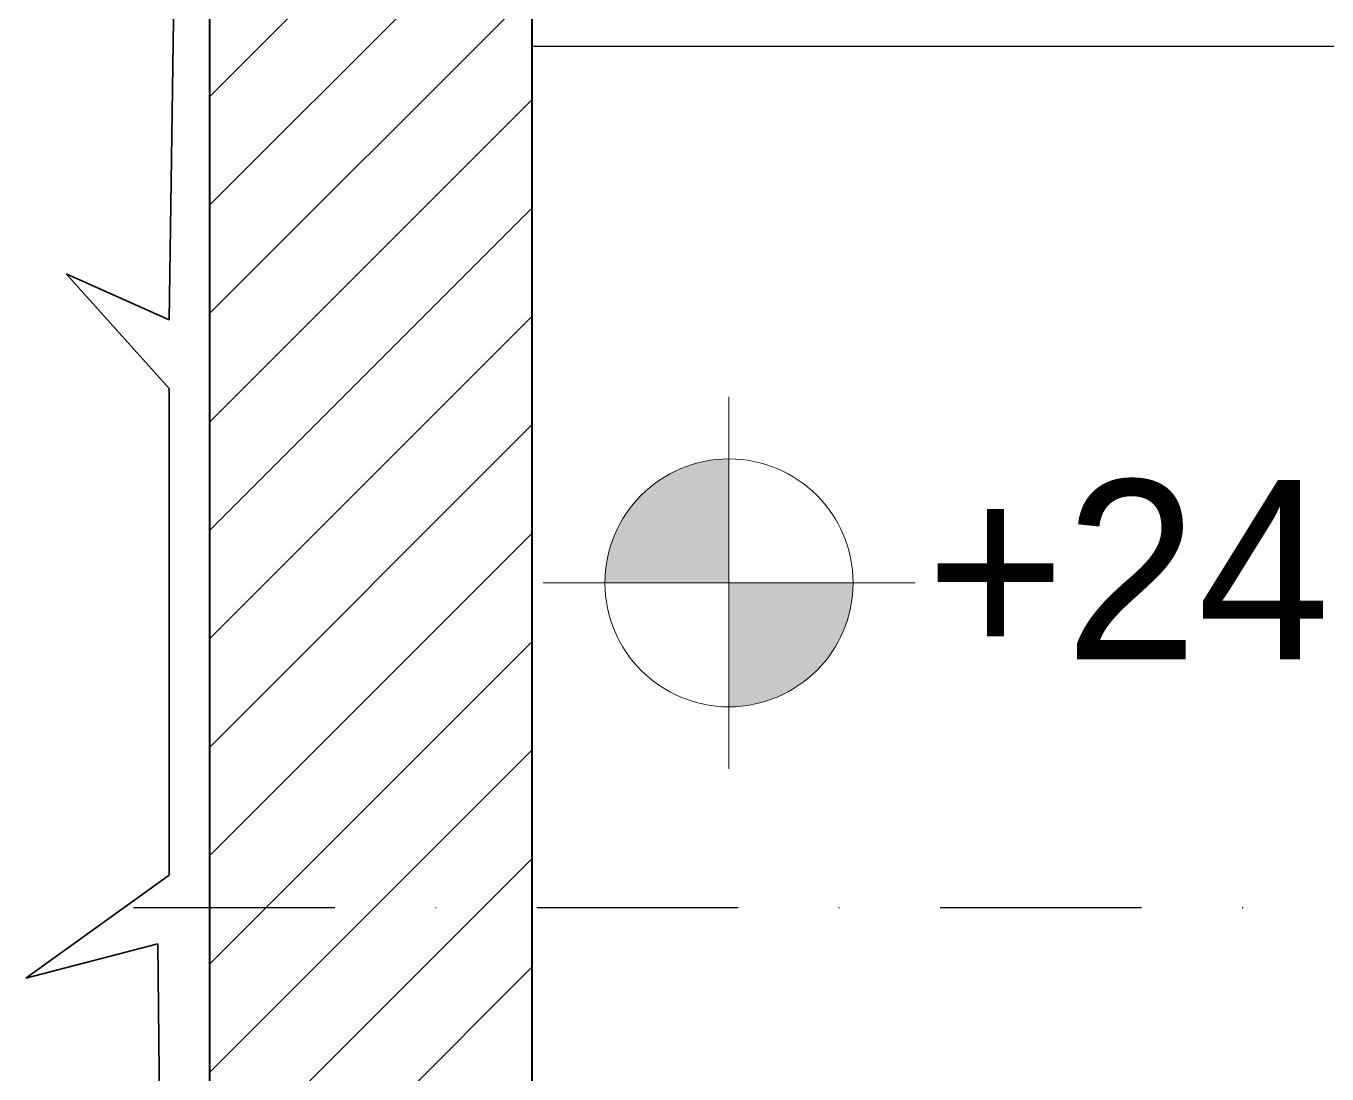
# Model space of a CAD drawing. Header units: millimetres. Extents: x 47998 to 491357, y 29487 to 305355.
# Drawn here: x 48772.9 to 48934.4, y 30233.3 to 30363.5 of the extents above; entities that cross this region are included whole.
import ezdxf

# ---------------------------------------------------------------- set-up
doc = ezdxf.new("R2010")
doc.units = ezdxf.units.MM
doc.linetypes.add('GP kota 28.53_PBS_arhitektura$0$DASHDOT', pattern=[1, 0.5, -0.25, 0, -0.25])
doc.styles.add('GP kota 28.53_PBS_arhitektura$0$KOTE', font='arial.ttf')

msp = doc.modelspace()

# ---------------------------------------------------------------- hatches: boundary and pattern name
at = {"linetype": 'Continuous', "lineweight": 20}
h = msp.add_hatch(color=2, dxfattribs=at)
h.paths.add_polyline_path([(48844.76, 30294.29), (48860.15, 30294.29), (48860.15, 30309.68, 0.414214)])
h.paths.add_polyline_path([(48860.15, 30278.89, 0.414214), (48875.55, 30294.29), (48860.15, 30294.29)])

# ---------------------------------------------------------------- linework, layer by layer
at = {"color": 3, "linetype": 'Continuous', "lineweight": 40}
for p, q in [((48795.68, 30129.95), (48795.68, 30659.95)), ((48835.68, 30619.95), (48835.68, 30169.95))]:
    msp.add_line(p, q, dxfattribs=at)
at = {"color": 8, "linetype": 'Continuous', "lineweight": 5}
for p, q in [((48795.68, 30354.72), (48835.68, 30394.72)), ((48795.68, 30341.25), (48835.68, 30381.25)), ((48795.68, 30327.78), (48835.68, 30367.78)), ((48795.68, 30314.31), (48835.68, 30354.31)), ((48795.68, 30300.84), (48835.68, 30340.84)), ((48795.68, 30287.37), (48835.68, 30327.37)), ((48795.68, 30273.9), (48835.68, 30313.9)), ((48795.68, 30260.43), (48835.68, 30300.43)), ((48795.68, 30246.96), (48835.68, 30286.96)), ((48795.68, 30233.49), (48835.68, 30273.49)), ((48795.68, 30220.02), (48835.68, 30260.02)), ((48795.68, 30206.55), (48835.68, 30246.55))]:
    msp.add_line(p, q, dxfattribs=at)
at = {"color": 253, "linetype": 'Continuous', "lineweight": 35}
for p, q in [((48791.45, 30384.2), (48790.65, 30326.97)), ((48790.65, 30326.97), (48777.84, 30332.66)), ((48777.84, 30332.66), (48790.65, 30318.43)), ((48790.65, 30318.43), (48790.65, 30257.97)), ((48790.65, 30257.97), (48772.86, 30245.17)), ((48772.86, 30245.17), (48789.23, 30249.43)), ((48789.23, 30249.43), (48789.94, 30184.7))]:
    msp.add_line(p, q, dxfattribs=at)
at = {"color": 30, "linetype": 'Continuous', "lineweight": 30}
msp.add_line((48835.68, 30360.97), (48991.68, 30360.97), dxfattribs=at)
at = {"color": 2, "linetype": 'Continuous', "lineweight": 20}
for p, q in [((48860.15, 30317.38), (48860.15, 30271.19)), ((48837.06, 30294.29), (48883.25, 30294.29))]:
    msp.add_line(p, q, dxfattribs=at)
at = {"color": 5, "linetype": 'GP kota 28.53_PBS_arhitektura$0$DASHDOT', "lineweight": 30, "ltscale": 50}
msp.add_line((49011.59, 30253.92), (48774.06, 30253.92), dxfattribs=at)
at = {"color": 2, "linetype": 'Continuous', "lineweight": 20}
msp.add_circle((48860.15, 30294.29), 15.4, dxfattribs=at)

# ---------------------------------------------------------------- texts
at = {"color": 2, "linetype": 'Continuous', "lineweight": 20, "style": 'GP kota 28.53_PBS_arhitektura$0$KOTE', "width": 0.95}
for tag, p in [('+24,19', (48884.63, 30284.79)), ('', (48884.23, 30255.76))]:
    msp.add_attdef(tag, p, '', height=22.27, dxfattribs=at)

doc.saveas('drawing.dxf')
